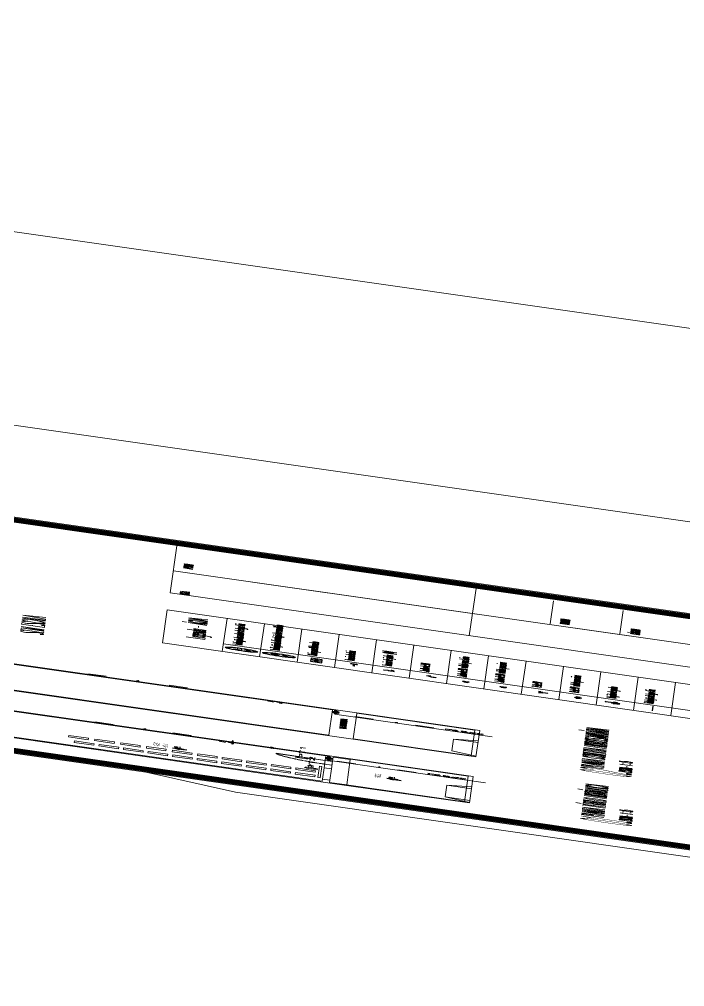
# Model space of a CAD drawing. Header units: millimetres. Extents: x -361192058 to 101130107379, y -14071650034 to 19218552450.
# Drawn here: x -125350 to -124553, y 38999 to 40158 of the extents above; entities that cross this region are included whole.
import ezdxf
from ezdxf.enums import TextEntityAlignment as Align

# ---------------------------------------------------------------- set-up
doc = ezdxf.new("R2010")
doc.units = ezdxf.units.MM
doc.header["$LTSCALE"] = 0.5
doc.linetypes.add('HIDDEN2', pattern=[0.1875, 0.125, -0.0625])
for name, color, linetype in [('02', 2, 'Continuous'), ('08', 8, 'Continuous'), ('14-04-Texto-04', 3, 'Continuous'), ('ARCO', 7, 'HIDDEN2'), ('CERC02', 3, 'Continuous'), ('CONEXAO_AG_FRIA', 3, 'Continuous'), ('CONEXAO_ESGOTO', 7, 'Continuous'), ('CONEXÃO_HIDRÁULICA', 2, 'Continuous'), ('DIVERSOS', 4, 'Continuous'), ('ESQUADRIAS', 3, 'Continuous'), ('parede', 2, 'Continuous'), ('PISO', 8, 'Continuous'), ('SIMBOLOS_AGUA', 3, 'Continuous'), ('texto pequeno', 3, 'Continuous'), ('TEXTO2', 3, 'Continuous'), ('TUBULAÇÃO_HIDRÁULICA', 5, 'Continuous'), ('TXT_0', 7, 'Continuous'), ('TXT_2', 6, 'Continuous')]:
    doc.layers.add(name, color=color, linetype=linetype)
for name, color, linetype, lineweight in [('E-TXT-G', 3, 'Continuous', 30), ('E-TXT-W', 7, 'Continuous', 15), ('E-TXT-Y', 2, 'Continuous', 40)]:
    doc.layers.add(name, color=color, linetype=linetype, lineweight=lineweight)
doc.styles.add('ADITIVOCAD', font='ROMANS.shx')
doc.styles.add('REG140', font='romans.shx', dxfattribs={"width": 0.8, "height": 0.35})
doc.styles.add('REG80', font='romans.shx', dxfattribs={"width": 0.8, "height": 0.1})
doc.styles.add('ROMANS', font='romans', dxfattribs={"height": 0.1})
doc.styles.add('SANSSERIF', font='sas_____.pfb', dxfattribs={"height": 1})
doc.styles.add('SANSSERIF2', font='sanssb__.ttf', dxfattribs={"width": 0.8})
doc.styles.get("Standard").update_dxf_attribs({"font": 'txt.shx', "height": 0.12})

# ---------------------------------------------------------------- blocks, each defined once
blk = doc.blocks.new('IND_DES')
at = {"layer": 'E-TXT-W'}
blk.add_line((0.0269, -0.2428), (0.1984, -0.2428), dxfattribs=at)
at = {"layer": 'E-TXT-G', "style": 'REG80', "width": 0.8}
for s, p in [('ESCALA', (-0.4463, -0.2864)), ('1', (0.2426, -0.2864)), (':', (0.3988, -0.2706))]:
    blk.add_text(s, height=0.1, dxfattribs=at).set_placement(p)
blk.add_attdef('ESCALA', (0.4897, -0.2812), '', height=0.1, dxfattribs=at)
at = {"layer": 'E-TXT-W', "style": 'SANSSERIF2', "width": 0.6}
blk.add_attdef('00', text='', height=0.4, dxfattribs=at).set_placement((-0.7083, -0.2881), align=Align.CENTER)
at = {"layer": 'E-TXT-Y', "style": 'REG140', "width": 0.8}
for tag, p in [('PROJETO', (-0.4563, 0.1829)), ('DESENHO', (-0.4582, -0.0658))]:
    blk.add_attdef(tag, p, '', height=0.175, dxfattribs=at)
blk = doc.blocks.new('Adh_Afn')
blk.add_line((-0.25, 0), (0.25, 0))
blk.add_circle((0, 0), 0.25)
at = {"flags": 8}
for tag, p in [('$AF', (0, 0.07)), ('$DIAM', (0, -0.091))]:
    blk.add_attdef(tag, text='', height=0.1, dxfattribs=at).set_placement(p, align=Align.MIDDLE)
blk = doc.blocks.new('ADH_HIDROM2')
h = blk.add_hatch(color=256)
edge = h.paths.add_edge_path()
edge.add_arc((-0.112, -0.001), 0.0185, 0, 360)
h = blk.add_hatch(color=256)
edge = h.paths.add_edge_path()
edge.add_arc((0.098, -0.001), 0.0185, 0, 360)
for p, q in [((-0.207, -0.001), (-0.061, -0.001)), ((0.047, -0.001), (0.193, -0.001))]:
    blk.add_line(p, q)
blk.add_lwpolyline([(-0.207, -0.061), (0.193, -0.061), (0.193, 0.059), (-0.207, 0.059)], close=True)
for centre, radius in [((-0.112, -0.001), 0.0185), ((-0.007, -0.001), 0.0539), ((0.098, -0.001), 0.0185)]:
    blk.add_circle(centre, radius)
blk = doc.blocks.new('ADH_TOR_BOIA')
for points in [[(-0.01, 0, 1), (0.01, 0, 1)], [(0.181, 0), (0.256, 0, 1)]]:
    blk.add_hatch(color=256).paths.add_polyline_path(points)
blk.add_line((0.01, 0), (0.256, 0))
for centre, radius in [((0, 0), 0.0103), ((0.219, 0), 0.0375)]:
    blk.add_circle(centre, radius)
blk = doc.blocks.new('ADH_TOR_PRE')
for p, q in [((-0.028, 0.078), (0.028, 0.078)), ((0, 0.032), (0, 0.078)), ((-0.078, 0), (-0.032, 0)), ((0.032, 0), (0.067, 0)), ((0.088, -0.022), (0.088, -0.032))]:
    blk.add_line(p, q)
blk.add_circle((0, 0), 0.0323)
blk.add_arc((0.067, -0.022), 0.0217, 359.6876, 88.1133)
blk = doc.blocks.new('Adh_cx_j90')
blk.add_lwpolyline([(0.078, 0.0225), (0.078, -0.0225), (0.078, 0), (0.06, 0, 0.4142136), (0, -0.06), (0, -0.078), (0.0225, -0.078), (-0.0225, -0.078)], format="xyb")
blk = doc.blocks.new('Adh_cx_j90b')
blk.add_lwpolyline([(-0.068, 0.022), (-0.068, -0.022), (-0.068, 0), (-0.006, 0)])
blk.add_circle((0, 0), 0.0359)
blk = doc.blocks.new('Adh_cx_j90c')
h = blk.add_hatch()
h.set_pattern_fill('_U', color=256, scale=0.003, angle=45, style=0, double=1)
h.set_pattern_definition([(45, (-6.0733674, -5.0413484), (-0.0021213203, 0.0021213203), []), (135, (-6.0733674, -5.0413484), (-0.0021213203, -0.0021213203), [])])
h.paths.add_polyline_path([(-0.017, 0, 1), (0.017, 0, 1)])
blk.add_lwpolyline([(-0.068, 0.022), (-0.068, -0.023), (-0.068, 0), (-0.036, 0)])
for radius in [0.0359, 0.017]:
    blk.add_circle((0, 0), radius)
blk = doc.blocks.new('Adh_cx_te90')
for p, q in [((-0.075, -0.0225), (-0.075, 0.0225)), ((0.075, 0), (-0.075, 0)), ((0, -0.075), (0, 0)), ((0.075, 0), (0.075, 0.0225)), ((0.075, 0.0225), (0.075, -0.0225)), ((-0.0225, -0.075), (0.0225, -0.075))]:
    blk.add_line(p, q)
blk = doc.blocks.new('Adh_cx_te90c')
h = blk.add_hatch()
h.set_pattern_fill('_U', color=256, scale=0.002, angle=45, style=0, double=1)
h.set_pattern_definition([(45, (-6.4294139, -5.0577083), (-0.00141421356, 0.00141421356), []), (135, (-6.4294139, -5.0577083), (-0.00141421356, -0.00141421356), [])])
h.paths.add_polyline_path([(-0.017, 0, 1), (0.017, 0, 1)])
for p, q in [((-0.078, 0.022), (-0.078, -0.022)), ((0.078, -0.022), (0.078, 0.022)), ((-0.078, 0), (-0.036, 0)), ((0.036, 0), (0.078, 0))]:
    blk.add_line(p, q)
for radius in [0.0359, 0.017]:
    blk.add_circle((0, 0), radius)
blk = doc.blocks.new('Adh_acs_rg')
h = blk.add_hatch()
h.set_pattern_fill('_U', color=256, scale=0.002, angle=45, style=0, double=1)
h.set_pattern_definition([(45, (-7.4131718, -5.1711377), (-0.00141421356, 0.00141421356), []), (135, (-7.4131718, -5.1711377), (-0.00141421356, -0.00141421356), [])])
h.paths.add_polyline_path([(-0.046, 0, 1), (0.046, 0, 1)])
for p, q in [((0.053, 0.108), (-0.053, 0.108)), ((0, 0.046), (0, 0.108)), ((-0.078, 0.022), (-0.078, -0.022)), ((0.078, -0.022), (0.078, 0.022)), ((-0.078, 0), (-0.046, 0)), ((0.046, 0), (0.078, 0))]:
    blk.add_line(p, q)
blk.add_circle((0, 0), 0.046)
blk = doc.blocks.new('Adhs_RefTbl')
at = {"color": 0, "linetype": 'ByBlock', "ltscale": 0.5}
blk.add_line((-0.321, 0), (0.321, 0), dxfattribs=at)
blk = doc.blocks.new('Adc_nivelpl')
h = blk.add_hatch()
h.set_pattern_fill('_U', color=256, scale=0.005, angle=45, style=0, double=1)
h.set_pattern_definition([(45, (-5.8772514, -3.5161936), (-0.003535534, 0.003535534), []), (135, (-5.8772514, -3.5161936), (-0.003535534, -0.003535534), [])])
h.paths.add_polyline_path([(0.195, -0.087, 0.414214), (0.087, -0.195), (0.195, -0.195)])
h.paths.add_polyline_path([(0.195, -0.195), (0.195, -0.304, 0.414214), (0.304, -0.195)])
for p, q in [((0.195, 0), (0.195, -0.391)), ((0.896, -0.195), (0, -0.195))]:
    blk.add_line(p, q)
blk.add_circle((0.195, -0.195), 0.109)
at = {"flags": 8}
blk.add_attdef('NIVEL', (0.364, -0.15), '', height=0.1, dxfattribs=at)
blk = doc.blocks.new('Adh_hiutiliz')
blk.add_line((0, 0), (0.12, 0))
at = {"flags": 8}
blk.add_attdef('$N', text='', height=0.09, dxfattribs=at).set_placement((0.226, 0.042), align=Align.MIDDLE)
blk = doc.blocks.new('APROVADO QUADRA 21.2 MBVII')
at = {"lineweight": 18}
for p, q in [((4013.711, 2260.091), (4022.444, 2260.091)), ((4013.711, 2246.599), (4013.711, 2260.091)), ((4022.444, 2246.599), (4022.444, 2260.091)), ((4013.711, 2258.873), (4022.444, 2258.873)), ((4015.709, 2246.599), (4015.709, 2258.873)), ((4013.711, 2258.112), (4022.444, 2258.112)), ((4013.711, 2257.351), (4022.444, 2257.351)), ((4013.711, 2256.59), (4022.444, 2256.59)), ((4013.711, 2255.828), (4022.444, 2255.828)), ((4013.711, 2255.067), (4022.444, 2255.067)), ((4013.711, 2254.306), (4022.444, 2254.306)), ((4013.711, 2253.545), (4022.444, 2253.545)), ((4013.711, 2252.784), (4022.444, 2252.784)), ((4013.711, 2252.023), (4022.444, 2252.023)), ((4013.711, 2251.261), (4022.444, 2251.261)), ((4013.711, 2250.5), (4022.444, 2250.5)), ((4013.711, 2249.739), (4022.444, 2249.739))]:
    blk.add_line(p, q, dxfattribs=at)
for points in [[(3864.724, 2317.733), (4064.639, 2317.733), (4064.639, 2159.841), (3864.724, 2159.841)], [(4114.826, 2317.733), (4314.741, 2317.733), (4314.741, 2159.841), (4114.826, 2159.841)]]:
    blk.add_lwpolyline(points, close=True, dxfattribs=at)
at = {"layer": '02', "lineweight": 18}
blk.add_line((4026.944, 2260.08), (4026.944, 2239.517), dxfattribs=at)
blk.add_lwpolyline([(3979.619, 2238.705), (4040.819, 2238.705), (4040.819, 2283.255), (3979.619, 2283.255)], close=True, dxfattribs=at)
at = {"layer": '02', "lineweight": 18, "const_width": 0.1}
blk.add_lwpolyline([(3980.369, 2239.455), (4040.069, 2239.455), (4040.069, 2282.505), (3980.369, 2282.505)], close=True, dxfattribs=at)
at = {"layer": '02', "lineweight": 18}
blk.add_lwpolyline([(3979.619, 2238.705), (3977.744, 2238.705), (3977.744, 2258.205), (3979.619, 2260.08), (3980.369, 2260.08)], dxfattribs=at)
at = {"layer": '08', "color": 8, "lineweight": 18}
for p, q in [((3984.311, 2256.51), (3987.361, 2256.51)), ((3987.361, 2256.36), (3984.311, 2256.36)), ((3984.277, 2254.01), (3984.277, 2253.51)), ((3987.377, 2254.01), (3987.377, 2253.51)), ((3999.569, 2254.01), (3999.569, 2253.51))]:
    blk.add_line(p, q, dxfattribs=at)
at = {"layer": '08', "color": 8, "lineweight": 18, "ltscale": 0.2}
for p, q in [((3983.777, 2256.01), (3990.477, 2256.01)), ((3995.969, 2256.01), (4002.669, 2256.01))]:
    blk.add_line(p, q, dxfattribs=at)
at = {"layer": '08', "color": 8, "lineweight": 18}
for points in [[(3986.279, 2261.295), (3986.279, 2261.695), (3985.879, 2261.695), (3985.879, 2261.295)], [(3984.668, 2261.167), (3984.668, 2261.567), (3985.068, 2261.567), (3985.068, 2261.167)], [(3984.668, 2260.667), (3984.668, 2261.067), (3985.068, 2261.067), (3985.068, 2260.667)], [(3986.286, 2260.767), (3986.286, 2261.167), (3985.886, 2261.167), (3985.886, 2260.767)], [(3986.286, 2260.24), (3986.286, 2260.64), (3985.886, 2260.64), (3985.886, 2260.24)], [(3984.668, 2260.167), (3984.668, 2260.567), (3985.068, 2260.567), (3985.068, 2260.167)], [(3984.668, 2259.667), (3984.668, 2260.067), (3985.068, 2260.067), (3985.068, 2259.667)], [(3986.286, 2259.713), (3986.286, 2260.113), (3985.886, 2260.113), (3985.886, 2259.713)], [(3984.668, 2259.167), (3984.668, 2259.567), (3985.068, 2259.567), (3985.068, 2259.167)], [(3986.279, 2259.185), (3986.279, 2259.585), (3985.879, 2259.585), (3985.879, 2259.185)], [(3984.668, 2258.667), (3984.668, 2259.067), (3985.068, 2259.067), (3985.068, 2258.667)], [(3986.279, 2258.672), (3986.279, 2259.072), (3985.879, 2259.072), (3985.879, 2258.672)], [(3984.668, 2258.167), (3984.668, 2258.567), (3985.068, 2258.567), (3985.068, 2258.167)], [(3986.279, 2258.172), (3986.279, 2258.572), (3985.879, 2258.572), (3985.879, 2258.172)], [(3984.668, 2257.667), (3984.668, 2258.067), (3985.068, 2258.067), (3985.068, 2257.667)], [(3986.279, 2257.672), (3986.279, 2258.072), (3985.879, 2258.072), (3985.879, 2257.672)], [(3984.668, 2257.167), (3984.668, 2257.567), (3985.068, 2257.567), (3985.068, 2257.167)], [(3986.279, 2257.172), (3986.279, 2257.572), (3985.879, 2257.572), (3985.879, 2257.172)], [(3984.668, 2256.667), (3984.668, 2257.067), (3985.068, 2257.067), (3985.068, 2256.667)], [(3986.279, 2256.672), (3986.279, 2257.072), (3985.879, 2257.072), (3985.879, 2256.672)]]:
    blk.add_lwpolyline(points, close=True, dxfattribs=at)
for points in [[(3983.777, 2253.51), (3984.277, 2254.01), (3987.377, 2254.01), (3987.877, 2253.51)], [(3995.969, 2253.51), (3996.469, 2254.01), (3999.569, 2254.01), (4000.069, 2253.51)]]:
    blk.add_lwpolyline(points, dxfattribs=at)
at = {"layer": '14-04-Texto-04', "lineweight": 18}
for p, q in [((4032.845, 2260.08), (4032.845, 2247.533)), ((4032.845, 2247.533), (4032.845, 2258.467))]:
    blk.add_line(p, q, dxfattribs=at)
at = {"layer": 'ARCO', "color": 8, "lineweight": 18}
blk.add_arc((3989.43, 2256.397), 1.122, 97.5018, 174.2431, dxfattribs=at)
at = {"layer": 'CERC02', "lineweight": 18}
for p, q in [((4026.944, 2260.08), (4040.069, 2260.08)), ((4026.944, 2253.989), (4040.069, 2253.989)), ((4033.049, 2252.406), (4039.159, 2252.406)), ((4033.049, 2250.993), (4039.159, 2250.993))]:
    blk.add_line(p, q, dxfattribs=at)
at = {"layer": 'CONEXAO_ESGOTO', "lineweight": 18}
for p, q in [((4002.987, 2261.117), (4002.987, 2261.491)), ((3990.784, 2260.839), (3990.784, 2261.213)), ((4002.987, 2259.462), (4002.987, 2259.836)), ((3990.795, 2259.253), (3990.795, 2259.627)), ((3989.545, 2255.89), (3989.545, 2256.265)), ((4001.748, 2255.668), (4001.748, 2256.042)), ((3989.545, 2254.656), (3989.545, 2255.03)), ((4001.748, 2254.433), (4001.748, 2254.807))]:
    blk.add_line(p, q, dxfattribs=at)
for points in [[(4002.987, 2261.491), (4003.024, 2261.315), (4002.949, 2261.315)], [(3990.784, 2261.213), (3990.821, 2261.037), (3990.746, 2261.037)], [(4002.987, 2259.836), (4003.024, 2259.66), (4002.949, 2259.66)], [(3990.795, 2259.627), (3990.833, 2259.451), (3990.758, 2259.451)], [(3989.545, 2256.265), (3989.583, 2256.089), (3989.508, 2256.089)], [(4001.748, 2256.042), (4001.785, 2255.866), (4001.71, 2255.866)], [(3989.545, 2255.03), (3989.583, 2254.854), (3989.508, 2254.854)], [(4001.748, 2254.807), (4001.785, 2254.631), (4001.71, 2254.631)]]:
    blk.add_solid(points, dxfattribs=at)
at = {"layer": 'CONEXÃO_HIDRÁULICA', "lineweight": 18}
blk.add_line((3990.537, 2256.521), (3990.582, 2256.521), dxfattribs=at)
for points in [[(3990.491, 2256.42), (3990.491, 2256.465), (3990.491, 2256.443), (3990.559, 2256.443), (3990.559, 2256.521)], [(4002.698, 2256.416), (4002.698, 2256.461), (4002.698, 2256.438), (4002.766, 2256.438), (4002.766, 2256.516)], [(3989.483, 2256.465), (3989.483, 2256.42), (3989.483, 2256.443), (3989.415, 2256.443), (3989.415, 2256.365)], [(4001.69, 2256.461), (4001.69, 2256.416), (4001.69, 2256.438), (4001.622, 2256.438), (4001.622, 2256.36)]]:
    blk.add_lwpolyline(points, dxfattribs=at)
at = {"layer": 'DIVERSOS', "color": 8, "lineweight": 18}
for p, q in [((3995.819, 2256.01), (3995.819, 2278.61)), ((3995.969, 2256.51), (3995.969, 2278.61)), ((4002.669, 2263.61), (4002.669, 2256.51)), ((4002.819, 2263.61), (4002.819, 2256.01)), ((4002.669, 2256.51), (3995.969, 2256.51)), ((3995.819, 2256.01), (3995.969, 2256.01)), ((4002.669, 2256.01), (4002.819, 2256.01))]:
    blk.add_line(p, q, dxfattribs=at)
at = {"layer": 'ESQUADRIAS', "color": 8, "lineweight": 18}
for p, q in [((3986.938, 2256.733), (3987.421, 2256.733)), ((3987.421, 2256.733), (3987.276, 2256.846)), ((3984.622, 2256.609), (3987.622, 2256.609)), ((3984.622, 2256.559), (3984.622, 2256.609)), ((3987.622, 2256.559), (3984.622, 2256.559)), ((3987.622, 2256.609), (3987.622, 2256.559))]:
    blk.add_line(p, q, dxfattribs=at)
for points in [[(3989.284, 2256.51), (3989.284, 2257.51), (3989.314, 2257.51), (3989.314, 2256.51), (3989.284, 2256.51)], [(3984.261, 2256.51), (3984.311, 2256.51), (3984.311, 2256.36), (3984.261, 2256.36)], [(3987.361, 2256.51), (3987.311, 2256.51), (3987.311, 2256.36), (3987.361, 2256.36)], [(3988.264, 2256.51), (3988.314, 2256.51), (3988.314, 2256.36), (3988.264, 2256.36)], [(3989.364, 2256.51), (3989.314, 2256.51), (3989.314, 2256.36), (3989.364, 2256.36)]]:
    blk.add_lwpolyline(points, dxfattribs=at)
at = {"layer": 'parede', "color": 8, "lineweight": 18}
for p, q in [((3983.627, 2256.01), (3983.627, 2281.01)), ((3990.627, 2281.01), (3990.627, 2256.01)), ((3983.777, 2256.51), (3983.777, 2273.96)), ((3990.477, 2263.51), (3990.477, 2256.51)), ((3984.311, 2256.51), (3983.777, 2256.51)), ((3988.664, 2256.51), (3987.361, 2256.51)), ((3990.477, 2256.51), (3989.364, 2256.51)), ((3983.777, 2256.01), (3983.777, 2256.36)), ((3984.311, 2256.36), (3983.777, 2256.36)), ((3988.664, 2256.36), (3987.361, 2256.36)), ((3990.477, 2256.36), (3989.364, 2256.36)), ((3990.477, 2256.36), (3990.477, 2256.01)), ((3983.627, 2256.01), (3983.777, 2256.01)), ((3990.477, 2256.01), (3990.627, 2256.01))]:
    blk.add_line(p, q, dxfattribs=at)
at = {"layer": 'PISO', "color": 8, "lineweight": 18}
for p, q in [((3988.25, 2256.51), (3989.364, 2256.51)), ((3988.264, 2256.36), (3989.364, 2256.36)), ((3983.627, 2256.01), (3983.627, 2253.51)), ((3983.727, 2256.01), (3983.727, 2253.61)), ((3990.527, 2256.01), (3990.527, 2253.61)), ((3990.627, 2256.01), (3990.627, 2253.51)), ((3995.819, 2256.01), (3995.819, 2253.51)), ((3995.919, 2256.01), (3995.919, 2253.61)), ((4002.719, 2256.01), (4002.719, 2253.61)), ((4002.819, 2256.01), (4002.819, 2253.51)), ((3990.527, 2253.61), (3983.727, 2253.61)), ((4002.719, 2253.61), (3995.919, 2253.61)), ((3990.627, 2253.51), (3983.627, 2253.51)), ((4002.819, 2253.51), (3995.819, 2253.51))]:
    blk.add_line(p, q, dxfattribs=at)
for centre in [(3989.136, 2256.98), (3986.735, 2256.766)]:
    blk.add_circle(centre, 0.133, dxfattribs=at)
at = {"layer": 'TUBULAÇÃO_HIDRÁULICA', "lineweight": 18}
for p, q in [((3990.55, 2266.897), (3990.559, 2256.521)), ((4002.764, 2266.919), (4002.766, 2256.438)), ((3989.415, 2256.365), (3989.415, 2253.247)), ((3989.628, 2256.443), (3989.483, 2256.443)), ((3990.3, 2256.443), (3990.491, 2256.443)), ((4001.622, 2256.36), (4001.622, 2253.243)), ((4001.835, 2256.438), (4001.69, 2256.438)), ((4002.507, 2256.438), (4002.698, 2256.438))]:
    blk.add_line(p, q, dxfattribs=at)
at = {"lineweight": 18}
ref = blk.add_blockref('Adh_Afn', (4014.9, 2258.493), dxfattribs=dict(at, xscale=1.332039147057223, yscale=1.332039147057223, zscale=1.332039147057223))
ref.add_attrib('$AF', 'AF-', dxfattribs={"height": 0.1332, "style": 'ADITIVOCAD', "flags": 8}).set_placement((4014.9, 2258.586), align=Align.MIDDLE)
ref.add_attrib('$DIAM', '%%C', dxfattribs={"height": 0.1332, "style": 'ADITIVOCAD', "flags": 8}).set_placement((4014.9, 2258.371), align=Align.MIDDLE)
ref = blk.add_blockref('Adh_Afn', (4014.9, 2257.731), dxfattribs=dict(at, xscale=1.332039147057223, yscale=1.332039147057223, zscale=1.332039147057223))
ref.add_attrib('$AF', 'ALIM', dxfattribs={"height": 0.1332, "style": 'ADITIVOCAD', "flags": 8}).set_placement((4014.9, 2257.825), align=Align.MIDDLE)
ref.add_attrib('$DIAM', '%%C', dxfattribs={"height": 0.1332, "style": 'ADITIVOCAD', "flags": 8}).set_placement((4014.9, 2257.61), align=Align.MIDDLE)
at = {"lineweight": 18, "xscale": 1.9029130672251, "yscale": 1.9029130672251, "zscale": 1.9029130672251}
for name, p in [('ADH_HIDROM2', (4014.9, 2256.97)), ('ADH_TOR_BOIA', (4014.9, 2256.209)), ('ADH_TOR_PRE', (4014.9, 2255.448)), ('Adh_cx_j90', (4014.9, 2254.687)), ('Adh_cx_j90b', (4014.9, 2253.926)), ('Adh_cx_j90c', (4014.9, 2253.164)), ('Adh_cx_te90', (4014.9, 2252.403)), ('Adh_cx_te90c', (4014.9, 2251.642)), ('Adh_acs_rg', (4014.9, 2250.881))]:
    blk.add_blockref(name, p, dxfattribs=at)
at = {"lineweight": 18}
ref = blk.add_blockref('IND_DES', (3998.52, 2251.1), dxfattribs=dict(at, xscale=2.591993519999988, yscale=2.591993519999988, zscale=2.591993519999988))
ref.add_attrib('00', '02', dxfattribs={"layer": 'E-TXT-W', "height": 1.0368, "style": 'SANSSERIF', "width": 0.6}).set_placement((3996.684, 2250.353), align=Align.CENTER)
ref.add_attrib('DESENHO', 'PLANTA COBERTA HIDROSSANITÁRIA', (3997.332, 2250.929), dxfattribs={"layer": 'E-TXT-Y', "height": 0.4536, "style": 'REG140', "width": 0.8})
ref.add_attrib('ESCALA', '75', (3999.789, 2250.371), dxfattribs={"layer": 'E-TXT-G', "height": 0.2592, "style": 'REG80', "width": 0.8})
ref = blk.add_blockref('IND_DES', (3985.913, 2250.955), dxfattribs=dict(at, xscale=2.591993519999988, yscale=2.591993519999988, zscale=2.591993519999988))
ref.add_attrib('00', '01', dxfattribs={"layer": 'E-TXT-W', "height": 1.0368, "style": 'SANSSERIF', "width": 0.6}).set_placement((3984.077, 2250.208), align=Align.CENTER)
ref.add_attrib('DESENHO', 'PLANTA TÉRREO HIDRÁULICA', (3984.725, 2250.784), dxfattribs={"layer": 'E-TXT-Y', "height": 0.4536, "style": 'REG140', "width": 0.8})
ref.add_attrib('ESCALA', '75', (3987.183, 2250.226), dxfattribs={"layer": 'E-TXT-G', "height": 0.2592, "style": 'REG80', "width": 0.8})
at = {"layer": 'CONEXÃO_HIDRÁULICA', "lineweight": 18, "xscale": -1}
for name, p, rotation in [('Adh_cx_te90c', (3990.559, 2258.41), 270), ('Adh_cx_j90b', (3990.602, 2257.606), 180), ('Adh_cx_j90b', (3989.696, 2256.443), 359.9999999999935), ('Adh_cx_j90b', (3990.232, 2256.443), 180), ('Adh_cx_j90b', (4001.903, 2256.438), 359.9999999999935), ('Adh_cx_j90b', (4002.439, 2256.438), 180)]:
    blk.add_blockref(name, p, dxfattribs=dict(at, rotation=rotation))
at = {"layer": 'CONEXÃO_HIDRÁULICA', "lineweight": 18}
for p in [(3989.696, 2256.443), (4001.903, 2256.438)]:
    blk.add_blockref('Adh_cx_j90c', p, dxfattribs=at)
at = {"layer": 'CONEXÃO_HIDRÁULICA', "lineweight": 18, "rotation": 179.9999999999935}
for p in [(3990.232, 2256.443), (4002.439, 2256.438)]:
    blk.add_blockref('Adh_cx_j90c', p, dxfattribs=at)
at = {"layer": 'SIMBOLOS_AGUA', "lineweight": 18, "xscale": -1}
for p in [(3990.361, 2258.41), (4002.59, 2257.563)]:
    blk.add_blockref('ADH_TOR_PRE', p, dxfattribs=at)
at = {"layer": 'SIMBOLOS_AGUA', "lineweight": 18, "xscale": -1, "rotation": 180}
for p in [(3989.971, 2256.442), (4002.178, 2256.437)]:
    blk.add_blockref('ADH_HIDROM2', p, dxfattribs=at)
at = {"layer": 'TUBULAÇÃO_HIDRÁULICA', "lineweight": 18}
ref = blk.add_blockref('Adh_hiutiliz', (3990.559, 2258.41), dxfattribs=dict(at, xscale=-1))
ref.add_attrib('$N', 'TJ', dxfattribs={"layer": 'CONEXÃO_HIDRÁULICA', "height": 0.1, "rotation": 90, "style": 'ADITIVOCAD', "flags": 8}).set_placement((3990.333, 2258.617), align=Align.MIDDLE)
ref = blk.add_blockref('Adh_hiutiliz', (3990.559, 2258.41), dxfattribs=dict(at, xscale=-1))
ref.add_attrib('$N', 'TJ', dxfattribs={"layer": 'CONEXÃO_HIDRÁULICA', "height": 0.1, "rotation": 90, "style": 'ADITIVOCAD', "flags": 8}).set_placement((3990.333, 2258.615), align=Align.MIDDLE)
ref = blk.add_blockref('Adh_hiutiliz', (4002.788, 2257.563), dxfattribs=dict(at, xscale=-1))
ref.add_attrib('$N', 'TJ', dxfattribs={"layer": 'CONEXÃO_HIDRÁULICA', "height": 0.1, "rotation": 90, "style": 'ADITIVOCAD', "flags": 8}).set_placement((4002.561, 2257.769), align=Align.MIDDLE)
ref = blk.add_blockref('Adh_hiutiliz', (4002.788, 2257.563), dxfattribs=dict(at, xscale=-1))
ref.add_attrib('$N', 'TJ', dxfattribs={"layer": 'CONEXÃO_HIDRÁULICA', "height": 0.1, "rotation": 90, "style": 'ADITIVOCAD', "flags": 8}).set_placement((4002.561, 2257.768), align=Align.MIDDLE)
at = {"layer": 'TUBULAÇÃO_HIDRÁULICA', "lineweight": 18, "xscale": 1.9029130672251, "yscale": 1.9029130672251, "zscale": 1.9029130672251}
blk.add_blockref('Adhs_RefTbl', (4014.9, 2250.12), dxfattribs=at)
at = {"layer": 'TXT_0', "color": 8, "lineweight": 18}
ref = blk.add_blockref('Adc_nivelpl', (3986.756, 2259.592), dxfattribs=dict(at, xscale=0.75, yscale=0.75, zscale=0.75))
ref.add_attrib('NIVEL', '0.03', (3987.029, 2259.479), dxfattribs={"height": 0.075, "style": 'ADITIVOCAD', "flags": 8})
ref = blk.add_blockref('Adc_nivelpl', (3986.804, 2255.229), dxfattribs=dict(at, xscale=0.75, yscale=0.75, zscale=0.75))
ref.add_attrib('NIVEL', '0.00', (3987.078, 2255.117), dxfattribs={"height": 0.075, "style": 'ADITIVOCAD', "flags": 8})
at = {"color": 0, "lineweight": 13, "flags": 8}
for p in [(4700.725, 2280.113), (4699.574, 2277.896), (4702.355, 2276.195), (4703.672, 2274.085), (4699.844, 2272.219), (4703.049, 2270.137), (4703.088, 2267.98), (4700.652, 2261.522), (4700.701, 2257.159)]:
    blk.add_attdef('NIVEL', p, '', height=0.075, dxfattribs=at)
for rotation, width, p in [(90, 0.8, (4700.821, 2275.752)), (270, 0.6, (4703.844, 2274.902)), (90, 0.8, (4701.557, 2268.502)), (180, 0.6, (4651.182, 2236.193))]:
    blk.add_attdef('$PORTA', text='', height=0.09, rotation=rotation, dxfattribs=dict(at, width=width)).set_placement(p, align=Align.MIDDLE)
for p in [(4654.176, 2240.463), (4648.499, 2240.192), (4637.801, 2239.384), (4633.439, 2239.336), (4656.392, 2239.312), (4652.475, 2237.682), (4644.26, 2236.949), (4646.417, 2236.988), (4650.365, 2236.365)]:
    blk.add_attdef('NIVEL', p, '', height=0.075, rotation=270, dxfattribs=at)
at = {"color": 0, "lineweight": 13, "width": 0.8, "flags": 8}
for p in [(4652.032, 2239.216), (4644.782, 2238.479)]:
    blk.add_attdef('$PORTA', text='', height=0.09, dxfattribs=at).set_placement(p, align=Align.MIDDLE)
at = {"layer": 'CERC02', "lineweight": 18, "style": 'ROMANS'}
blk.add_text('SEM ESCALA', height=0.4641, dxfattribs=at).set_placement((4011.323, 2262.955, -1.5), align=Align.TOP_LEFT)
at = {"layer": 'CONEXAO_AG_FRIA', "lineweight": 18, "char_height": 0.108, "attachment_point": 5, "rotation": 90, "style": 'ROMANS'}
for insert in [(4002.999, 2260.475), (3990.796, 2260.198), (3989.566, 2255.415), (4001.769, 2255.193)]:
    blk.add_mtext('\\A1;∅25mm', dxfattribs=dict(at, insert=insert))
at = {"layer": 'DIVERSOS', "color": 8, "lineweight": 18, "char_height": 0.1011, "width": 0.37308, "attachment_point": 1}
for s, insert in [('{\\C3;PT1}', (3989.025, 2257.039)), ('{\\C3;PT2}', (3986.605, 2256.822))]:
    blk.add_mtext(s, dxfattribs=dict(at, insert=insert))
at = {"layer": 'texto pequeno', "lineweight": 18, "ltscale": 0.2, "style": 'ROMANS', "width": 0.8}
for s, p in [('ÁGUA DO SAAE', (3989.758, 2253.646)), (' À REDE DE', (3989.612, 2253.646)), ('ÁGUA DO SAAE', (4001.961, 2253.424)), (' À REDE DE', (4001.815, 2253.424))]:
    blk.add_text(s, height=0.1, rotation=90, dxfattribs=at).set_placement(p)
at = {"layer": 'TEXTO2', "color": 8, "lineweight": 18, "style": 'SANSSERIF'}
for s, p in [('ACESSO', (3986.772, 2259.86)), ('PASSEIO', (3986.79, 2255.351))]:
    blk.add_text(s, height=0.1231, dxfattribs=at).set_placement(p)
at = {"layer": 'TEXTO2', "lineweight": 18, "style": 'ROMANS'}
for s, p in [('CREA', (4027.104, 2259.881)), ('APROVO', (4033.87, 2259.883)), ('PROJETO', (4033.422, 2252.21, -0.754)), ('CÁLCULO', (4033.422, 2250.78, -0.754))]:
    blk.add_text(s, height=0.1885, dxfattribs=at).set_placement(p, align=Align.TOP_LEFT)
at = {"layer": 'TEXTO2', "color": 8, "lineweight": 18, "ltscale": 0.4, "style": 'ADITIVOCAD'}
blk.add_text('LAJE IMPERMEABILIZADA', height=0.13122, dxfattribs=at).set_placement((3998.197, 2256.183))
at = {"layer": 'TXT_0', "color": 8, "lineweight": 18, "style": 'SANSSERIF'}
blk.add_text('A=52.26m2', height=0.0985, dxfattribs=at).set_placement((3986.779, 2259.694))
at = {"layer": 'TXT_0', "lineweight": 18, "style": 'ADITIVOCAD'}
for s, height, p in [('Indicação das coluna de água fria', 0.19029, (4016.089, 2258.493)), ('Indicação da alimentação do reservatório', 0.19029, (4016.089, 2257.731)), ('Caixa para Hidrometro', 0.19029, (4016.089, 2256.97)), ('Torneira da boia', 0.19029, (4016.089, 2256.209)), ('Torneira de jardim  (TJ)', 0.19029, (4016.089, 2255.448)), ('Joelho de 90º', 0.19029, (4016.089, 2254.687)), ('Joelho de 90º voltado para baixo', 0.19029, (4016.089, 2253.926)), ('Joelho de 90º voltado para cima', 0.19029, (4016.089, 2253.164)), ('Tê de 90º', 0.1903, (4016.089, 2252.403)), ('Tê de 90º voltado para cima', 0.19029, (4016.089, 2251.642)), ('Registro de gaveta', 0.19029, (4016.089, 2250.881)), ('Tubulação de água fria', 0.19029, (4016.089, 2250.12))]:
    blk.add_text(s, height=height, dxfattribs=at).set_placement(p)
at = {"layer": 'TXT_2', "lineweight": 18, "style": 'ADITIVOCAD'}
blk.add_text('Legenda - ÁGUA', height=0.38058, dxfattribs=at).set_placement((4016.089, 2259.254))

msp = doc.modelspace()

# ---------------------------------------------------------------- block references
at = {"layer": '02', "color": 0, "lineweight": 30, "xscale": -4.574818403918471, "yscale": -59.40450511825884, "zscale": 4.574818403918471, "rotation": 261.8606972171988}
msp.add_blockref('APROVADO QUADRA 21.2 MBVII', (5129.041, 2225.201), dxfattribs=at)

doc.saveas('drawing.dxf')
